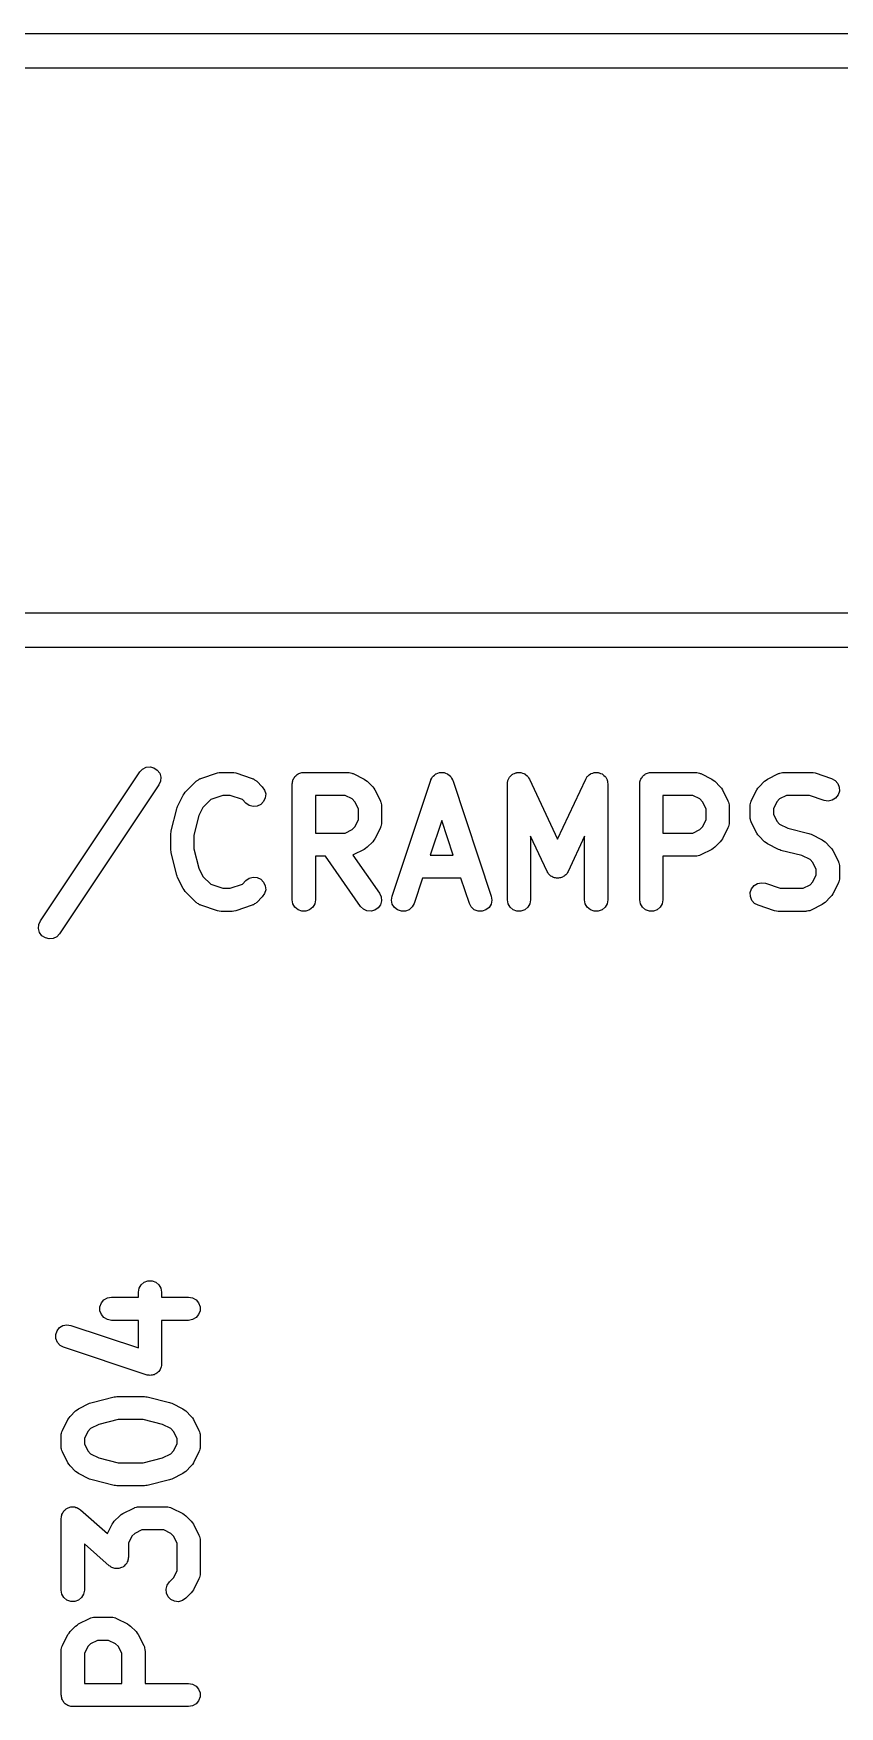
# Model space of a CAD drawing. Extents: x 51 to 149, y -134 to -32.
# Drawn here: x 94.35 to 101.42, y -71.67 to -57 of the extents above; entities that cross this region are included whole.
import ezdxf

# ---------------------------------------------------------------- set-up
doc = ezdxf.new("R2010")
doc.units = 0
doc.header["$MEASUREMENT"] = 0
doc.layers.add('BLACK', color=7, linetype='CONTINUOUS')

msp = doc.modelspace()

# ---------------------------------------------------------------- linework, layer by layer
at = {"layer": 'BLACK', "linetype": 'CONTINUOUS'}
for p, q in [((81.2531, -56.9976), (139.727, -56.9976)), ((139.548, -57.3024), (81.4324, -57.3024)), ((81.4324, -62.0776), (139.548, -62.0776)), ((139.727, -62.3824), (81.2531, -62.3824)), ((94.4095, -64.7802), (95.2804, -63.4739)), ((95.2804, -63.4739), (95.3047, -63.4484)), ((95.3047, -63.4484), (95.3364, -63.4327)), ((95.3364, -63.4327), (95.3714, -63.4288)), ((95.3714, -63.4288), (95.4057, -63.4372)), ((95.4057, -63.4372), (95.4351, -63.4568)), ((95.4351, -63.4568), (95.456, -63.4852)), ((95.456, -63.4852), (95.4659, -63.5191)), ((95.4659, -63.5191), (95.4636, -63.5543)), ((95.8166, -63.5306), (95.9617, -63.4822)), ((95.9617, -63.4822), (95.9778, -63.4798)), ((95.9778, -63.4798), (95.9939, -63.477)), ((95.9939, -63.477), (96.0906, -63.477)), ((96.0906, -63.477), (96.1067, -63.4798)), ((96.1067, -63.4798), (96.1227, -63.4822)), ((96.1227, -63.4822), (96.2679, -63.5306)), ((96.6316, -63.5278), (96.6373, -63.521)), ((96.6373, -63.521), (96.6417, -63.5133)), ((96.6417, -63.5133), (96.6486, -63.5076)), ((96.6486, -63.5076), (96.6543, -63.5008)), ((96.6543, -63.5008), (96.662, -63.4963)), ((96.662, -63.4963), (96.6688, -63.4906)), ((96.6688, -63.4906), (96.6771, -63.4876)), ((96.6771, -63.4876), (96.6848, -63.4831)), ((96.6848, -63.4831), (96.6936, -63.4816)), ((96.6936, -63.4816), (96.7019, -63.4786)), ((96.7019, -63.4786), (96.7108, -63.4786)), ((96.7108, -63.4786), (96.7196, -63.477)), ((96.7196, -63.477), (97.1066, -63.477)), ((97.1066, -63.477), (97.1124, -63.478)), ((97.1124, -63.478), (97.1182, -63.4777)), ((97.1182, -63.4777), (97.1296, -63.4811)), ((97.1296, -63.4811), (97.1414, -63.4831)), ((97.1414, -63.4831), (97.1464, -63.4861)), ((97.1464, -63.4861), (97.1521, -63.4877)), ((97.1521, -63.4877), (97.2488, -63.5361)), ((97.8424, -63.5286), (97.8495, -63.5155)), ((97.8495, -63.5155), (97.8516, -63.5136)), ((97.8516, -63.5136), (97.8531, -63.5112)), ((97.8531, -63.5112), (97.8647, -63.5019)), ((97.8647, -63.5019), (97.8759, -63.4921)), ((97.8759, -63.4921), (97.8785, -63.491)), ((97.8785, -63.491), (97.8807, -63.4893)), ((97.8807, -63.4893), (97.8949, -63.4846)), ((97.8949, -63.4846), (97.9087, -63.4791)), ((97.9087, -63.4791), (97.9115, -63.479)), ((97.9115, -63.479), (97.9142, -63.4781)), ((97.9142, -63.4781), (97.9291, -63.4785)), ((97.9291, -63.4785), (97.944, -63.4781)), ((97.944, -63.4781), (97.9467, -63.479)), ((97.9467, -63.479), (97.9495, -63.4791)), ((97.9495, -63.4791), (97.9633, -63.4846)), ((97.9633, -63.4846), (97.9775, -63.4893)), ((97.9775, -63.4893), (97.9797, -63.491)), ((97.9797, -63.491), (97.9823, -63.4921)), ((97.9823, -63.4921), (97.9934, -63.5019)), ((97.9934, -63.5019), (98.0051, -63.5112)), ((98.0051, -63.5112), (98.0066, -63.5136)), ((98.0066, -63.5136), (98.0087, -63.5155)), ((98.0087, -63.5155), (98.0158, -63.5286)), ((98.5176, -63.5324), (98.5232, -63.5204)), ((98.5232, -63.5204), (98.5264, -63.5172)), ((98.5264, -63.5172), (98.5286, -63.5133)), ((98.5286, -63.5133), (98.5388, -63.5048)), ((98.5388, -63.5048), (98.5481, -63.4954)), ((98.5481, -63.4954), (98.5522, -63.4935)), ((98.5522, -63.4935), (98.5556, -63.4906)), ((98.5556, -63.4906), (98.5681, -63.4861)), ((98.5681, -63.4861), (98.5801, -63.4805)), ((98.5801, -63.4805), (98.5846, -63.4801)), ((98.5846, -63.4801), (98.5888, -63.4786)), ((98.5888, -63.4786), (98.602, -63.4786)), ((98.602, -63.4786), (98.6153, -63.4774)), ((98.6153, -63.4774), (98.6196, -63.4786)), ((98.6196, -63.4786), (98.6241, -63.4786)), ((98.6241, -63.4786), (98.6365, -63.4831)), ((98.6365, -63.4831), (98.6493, -63.4865)), ((98.6493, -63.4865), (98.653, -63.4891)), ((98.653, -63.4891), (98.6572, -63.4906)), ((98.6572, -63.4906), (98.6674, -63.4992)), ((98.6674, -63.4992), (98.6782, -63.5068)), ((98.6782, -63.5068), (98.6808, -63.5104)), ((98.6808, -63.5104), (98.6843, -63.5133)), ((98.6843, -63.5133), (98.6909, -63.5248)), ((98.6909, -63.5248), (98.6985, -63.5357)), ((99.1917, -63.5357), (99.1993, -63.5248)), ((99.1993, -63.5248), (99.2059, -63.5133)), ((99.2059, -63.5133), (99.2094, -63.5104)), ((99.2094, -63.5104), (99.2119, -63.5068)), ((99.2119, -63.5068), (99.2228, -63.4992)), ((99.2228, -63.4992), (99.233, -63.4906)), ((99.233, -63.4906), (99.2372, -63.4891)), ((99.2372, -63.4891), (99.2408, -63.4865)), ((99.2408, -63.4865), (99.2537, -63.4831)), ((99.2537, -63.4831), (99.2661, -63.4786)), ((99.2661, -63.4786), (99.2706, -63.4786)), ((99.2706, -63.4786), (99.2749, -63.4774)), ((99.2749, -63.4774), (99.2881, -63.4786)), ((99.2881, -63.4786), (99.3014, -63.4786)), ((99.3014, -63.4786), (99.3056, -63.4801)), ((99.3056, -63.4801), (99.3101, -63.4805)), ((99.3101, -63.4805), (99.3221, -63.4861)), ((99.3221, -63.4861), (99.3346, -63.4906)), ((99.3346, -63.4906), (99.338, -63.4935)), ((99.338, -63.4935), (99.3421, -63.4954)), ((99.3421, -63.4954), (99.3514, -63.5048)), ((99.3514, -63.5048), (99.3616, -63.5133)), ((99.3616, -63.5133), (99.3638, -63.5172)), ((99.3638, -63.5172), (99.367, -63.5204)), ((99.367, -63.5204), (99.3726, -63.5324)), ((99.6796, -63.5278), (99.6853, -63.521)), ((99.6853, -63.521), (99.6897, -63.5133)), ((99.6897, -63.5133), (99.6966, -63.5076)), ((99.6966, -63.5076), (99.7023, -63.5008)), ((99.7023, -63.5008), (99.71, -63.4963)), ((99.71, -63.4963), (99.7168, -63.4906)), ((99.7168, -63.4906), (99.7251, -63.4876)), ((99.7251, -63.4876), (99.7328, -63.4831)), ((99.7328, -63.4831), (99.7416, -63.4816)), ((99.7416, -63.4816), (99.7499, -63.4786)), ((99.7499, -63.4786), (99.7588, -63.4786)), ((99.7588, -63.4786), (99.7676, -63.477)), ((99.7676, -63.477), (100.155, -63.477)), ((100.155, -63.477), (100.16, -63.478)), ((100.16, -63.478), (100.166, -63.4777)), ((100.166, -63.4777), (100.178, -63.4811)), ((100.178, -63.4811), (100.189, -63.4831)), ((100.189, -63.4831), (100.194, -63.4861)), ((100.194, -63.4861), (100.2, -63.4877)), ((100.2, -63.4877), (100.297, -63.5361)), ((100.787, -63.5361), (100.883, -63.4877)), ((100.883, -63.4877), (100.889, -63.4861)), ((100.889, -63.4861), (100.894, -63.4831)), ((100.894, -63.4831), (100.906, -63.4811)), ((100.906, -63.4811), (100.917, -63.4777)), ((100.917, -63.4777), (100.923, -63.478)), ((100.923, -63.478), (100.929, -63.477)), ((100.929, -63.477), (101.171, -63.477)), ((101.171, -63.477), (101.187, -63.4798)), ((101.187, -63.4798), (101.203, -63.4822)), ((101.203, -63.4822), (101.348, -63.5306)), ((95.4494, -63.5866), (94.5786, -64.8929)), ((95.4636, -63.5543), (95.4494, -63.5866)), ((95.6611, -63.6783), (95.6708, -63.6652)), ((95.6708, -63.6652), (95.6801, -63.6519)), ((95.6801, -63.6519), (95.7769, -63.5552)), ((95.7769, -63.5552), (95.7817, -63.5518)), ((95.7817, -63.5518), (95.7856, -63.5474)), ((95.7856, -63.5474), (95.796, -63.5417)), ((95.796, -63.5417), (95.8058, -63.5349)), ((95.8058, -63.5349), (95.8114, -63.5334)), ((95.8114, -63.5334), (95.8166, -63.5306)), ((96.2679, -63.5306), (96.273, -63.5334)), ((96.273, -63.5334), (96.2787, -63.5349)), ((96.2787, -63.5349), (96.2884, -63.5417)), ((96.2884, -63.5417), (96.2989, -63.5474)), ((96.2989, -63.5474), (96.3028, -63.5518)), ((96.3028, -63.5518), (96.3076, -63.5552)), ((96.3076, -63.5552), (96.356, -63.6035)), ((96.356, -63.6035), (96.3762, -63.6324)), ((96.3762, -63.6324), (96.3854, -63.6665)), ((96.3854, -63.6665), (96.3823, -63.7017)), ((96.618, -63.5786), (96.6195, -63.5699)), ((96.618, -64.5946), (96.618, -63.5786)), ((96.6195, -63.561), (96.6226, -63.5526)), ((96.6195, -63.5699), (96.6195, -63.561)), ((96.6226, -63.5526), (96.6241, -63.5439)), ((96.6241, -63.5439), (96.6285, -63.5362)), ((96.6285, -63.5362), (96.6316, -63.5278)), ((97.2488, -63.5361), (97.2619, -63.5458)), ((97.2619, -63.5458), (97.2752, -63.5552)), ((97.2752, -63.5552), (97.3236, -63.6035)), ((97.3236, -63.6035), (97.3329, -63.6169)), ((97.3329, -63.6169), (97.3426, -63.6299)), ((97.3426, -63.6299), (97.391, -63.7267)), ((97.494, -64.5625), (97.8327, -63.5465)), ((97.8327, -63.5465), (97.834, -63.544)), ((97.834, -63.544), (97.8346, -63.5413)), ((97.8346, -63.5413), (97.8424, -63.5286)), ((98.0158, -63.5286), (98.0236, -63.5413)), ((98.0236, -63.5413), (98.0241, -63.544)), ((98.0241, -63.544), (98.0255, -63.5465)), ((98.0255, -63.5465), (98.3641, -64.5625)), ((98.5048, -63.5786), (98.5071, -63.5656)), ((98.5048, -64.5946), (98.5048, -63.5786)), ((98.5071, -63.5656), (98.5083, -63.5524)), ((98.5083, -63.5524), (98.5102, -63.5483)), ((98.5102, -63.5483), (98.511, -63.5439)), ((98.511, -63.5439), (98.5176, -63.5324)), ((98.6985, -63.5357), (98.9451, -64.0641)), ((98.9451, -64.0641), (99.1917, -63.5357)), ((99.3726, -63.5324), (99.3792, -63.5439)), ((99.3792, -63.5439), (99.38, -63.5483)), ((99.38, -63.5483), (99.3819, -63.5524)), ((99.3819, -63.5524), (99.3831, -63.5656)), ((99.3831, -63.5656), (99.3854, -63.5786)), ((99.3854, -63.5786), (99.3854, -64.5946)), ((99.666, -63.5786), (99.6675, -63.5699)), ((99.666, -64.5946), (99.666, -63.5786)), ((99.6675, -63.561), (99.6706, -63.5526)), ((99.6675, -63.5699), (99.6675, -63.561)), ((99.6706, -63.5526), (99.6721, -63.5439)), ((99.6721, -63.5439), (99.6765, -63.5362)), ((99.6765, -63.5362), (99.6796, -63.5278)), ((100.297, -63.5361), (100.31, -63.5458)), ((100.31, -63.5458), (100.323, -63.5552)), ((100.323, -63.5552), (100.372, -63.6035)), ((100.372, -63.6035), (100.381, -63.6169)), ((100.381, -63.6169), (100.391, -63.6299)), ((100.391, -63.6299), (100.439, -63.7267)), ((100.644, -63.7267), (100.693, -63.6299)), ((100.693, -63.6299), (100.702, -63.6169)), ((100.702, -63.6169), (100.712, -63.6035)), ((100.712, -63.6035), (100.76, -63.5552)), ((100.76, -63.5552), (100.773, -63.5458)), ((100.773, -63.5458), (100.787, -63.5361)), ((101.348, -63.5306), (101.379, -63.5474)), ((101.379, -63.5474), (101.402, -63.5738)), ((101.402, -63.5738), (101.415, -63.6066)), ((101.416, -63.6419), (101.405, -63.6754)), ((101.415, -63.6066), (101.416, -63.6419)), ((95.5566, -63.9894), (95.605, -63.7959)), ((95.605, -63.7959), (95.6095, -63.7857)), ((95.6095, -63.7857), (95.6127, -63.7751)), ((95.6127, -63.7751), (95.6611, -63.6783)), ((95.8355, -63.7839), (95.7994, -63.856)), ((95.9036, -63.7158), (95.8355, -63.7839)), ((96.0103, -63.6802), (95.9036, -63.7158)), ((96.0741, -63.6802), (96.0103, -63.6802)), ((96.1809, -63.7158), (96.0741, -63.6802)), ((96.2123, -63.7472), (96.1809, -63.7158)), ((96.2412, -63.7675), (96.2123, -63.7472)), ((96.2753, -63.7766), (96.2412, -63.7675)), ((96.3104, -63.7735), (96.2753, -63.7766)), ((96.3424, -63.7586), (96.3104, -63.7735)), ((96.3674, -63.7337), (96.3424, -63.7586)), ((96.3823, -63.7017), (96.3674, -63.7337)), ((96.8212, -63.6802), (96.8212, -64.0092)), ((97.0826, -63.6802), (96.8212, -63.6802)), ((97.1432, -63.7105), (97.0826, -63.6802)), ((97.1683, -63.7356), (97.1432, -63.7105)), ((97.1985, -63.7961), (97.1683, -63.7356)), ((97.1985, -63.8933), (97.1985, -63.7961)), ((97.391, -63.7267), (97.3927, -63.7323)), ((97.3927, -63.7323), (97.3956, -63.7374)), ((97.3956, -63.7374), (97.3977, -63.7491)), ((97.3977, -63.7491), (97.4011, -63.7605)), ((97.4011, -63.7605), (97.4007, -63.7664)), ((97.4007, -63.7664), (97.4017, -63.7721)), ((97.4017, -63.7721), (97.4017, -63.9173)), ((99.8692, -63.6802), (99.8692, -64.0092)), ((100.131, -63.6802), (99.8692, -63.6802)), ((100.191, -63.7105), (100.131, -63.6802)), ((100.216, -63.7356), (100.191, -63.7105)), ((100.247, -63.7961), (100.216, -63.7356)), ((100.247, -63.8933), (100.247, -63.7961)), ((100.439, -63.7267), (100.441, -63.7323)), ((100.441, -63.7323), (100.444, -63.7374)), ((100.444, -63.7374), (100.446, -63.7491)), ((100.446, -63.7491), (100.449, -63.7605)), ((100.449, -63.7605), (100.449, -63.7664)), ((100.449, -63.7664), (100.45, -63.7721)), ((100.45, -63.7721), (100.45, -63.9173)), ((100.634, -63.7605), (100.638, -63.7491)), ((100.635, -63.7664), (100.634, -63.7605)), ((100.634, -63.7721), (100.635, -63.7664)), ((100.634, -63.8689), (100.634, -63.7721)), ((100.638, -63.7491), (100.64, -63.7374)), ((100.64, -63.7374), (100.643, -63.7323)), ((100.643, -63.7323), (100.644, -63.7267)), ((100.867, -63.7356), (100.837, -63.7961)), ((100.837, -63.7961), (100.837, -63.8449)), ((100.892, -63.7105), (100.867, -63.7356)), ((100.953, -63.6802), (100.892, -63.7105)), ((101.154, -63.6802), (100.953, -63.6802)), ((101.284, -63.7234), (101.154, -63.6802)), ((101.319, -63.7286), (101.284, -63.7234)), ((101.353, -63.7215), (101.319, -63.7286)), ((101.383, -63.703), (101.353, -63.7215)), ((101.405, -63.6754), (101.383, -63.703)), ((95.7994, -63.856), (95.7568, -64.0266)), ((97.1432, -63.9789), (97.1683, -63.9539)), ((97.1683, -63.9539), (97.1985, -63.8933)), ((97.391, -63.9627), (97.3426, -64.0595)), ((97.3927, -63.9571), (97.391, -63.9627)), ((97.3956, -63.952), (97.3927, -63.9571)), ((97.3977, -63.9403), (97.3956, -63.952)), ((97.4011, -63.9289), (97.3977, -63.9403)), ((97.4017, -63.9173), (97.4007, -63.9231)), ((97.4007, -63.9231), (97.4011, -63.9289)), ((97.9291, -63.8999), (97.8282, -64.2027)), ((98.03, -64.2027), (97.9291, -63.8999)), ((100.191, -63.9789), (100.216, -63.9539)), ((100.216, -63.9539), (100.247, -63.8933)), ((100.439, -63.9627), (100.391, -64.0595)), ((100.441, -63.9571), (100.439, -63.9627)), ((100.444, -63.952), (100.441, -63.9571)), ((100.446, -63.9403), (100.444, -63.952)), ((100.449, -63.9289), (100.446, -63.9403)), ((100.45, -63.9173), (100.449, -63.9231)), ((100.449, -63.9231), (100.449, -63.9289)), ((100.635, -63.8747), (100.634, -63.8689)), ((100.634, -63.8805), (100.635, -63.8747)), ((100.638, -63.8919), (100.634, -63.8805)), ((100.64, -63.9037), (100.638, -63.8919)), ((100.643, -63.9087), (100.64, -63.9037)), ((100.644, -63.9143), (100.643, -63.9087)), ((100.693, -64.0111), (100.644, -63.9143)), ((100.837, -63.8449), (100.867, -63.9055)), ((100.867, -63.9055), (100.892, -63.9305)), ((100.892, -63.9305), (100.964, -63.9666)), ((100.964, -63.9666), (101.147, -64.0122)), ((95.5536, -64.014), (95.5557, -64.0018)), ((95.5536, -64.1592), (95.5536, -64.014)), ((95.5557, -64.0018), (95.5566, -63.9894)), ((95.7568, -64.0266), (95.7568, -64.1467)), ((96.8212, -64.0092), (97.0826, -64.0092)), ((97.0826, -64.0092), (97.1432, -63.9789)), ((97.3236, -64.0859), (97.2752, -64.1343)), ((97.3329, -64.0726), (97.3236, -64.0859)), ((97.3426, -64.0595), (97.3329, -64.0726)), ((98.853, -64.3473), (98.708, -64.0366)), ((98.708, -64.0366), (98.708, -64.5946)), ((99.1822, -64.0366), (99.0372, -64.3473)), ((99.1822, -64.5946), (99.1822, -64.0366)), ((99.8692, -64.0092), (100.131, -64.0092)), ((100.131, -64.0092), (100.191, -63.9789)), ((100.372, -64.0859), (100.323, -64.1343)), ((100.381, -64.0726), (100.372, -64.0859)), ((100.391, -64.0595), (100.381, -64.0726)), ((100.702, -64.0242), (100.693, -64.0111)), ((100.712, -64.0375), (100.702, -64.0242)), ((100.76, -64.0859), (100.712, -64.0375)), ((100.773, -64.0952), (100.76, -64.0859)), ((100.787, -64.1049), (100.773, -64.0952)), ((100.883, -64.1533), (100.787, -64.1049)), ((101.147, -64.0122), (101.157, -64.0168)), ((101.157, -64.0168), (101.168, -64.0199)), ((101.168, -64.0199), (101.264, -64.0683)), ((101.264, -64.0683), (101.278, -64.078)), ((101.278, -64.078), (101.291, -64.0873)), ((101.291, -64.0873), (101.339, -64.1357)), ((95.5557, -64.1714), (95.5536, -64.1592)), ((95.5566, -64.1838), (95.5557, -64.1714)), ((95.605, -64.3774), (95.5566, -64.1838)), ((95.7568, -64.1467), (95.7994, -64.3173)), ((96.9086, -64.2124), (96.8212, -64.2124)), ((96.8212, -64.2124), (96.8212, -64.5946)), ((97.2169, -64.6529), (96.9086, -64.2124)), ((97.1521, -64.2017), (97.1496, -64.2024)), ((97.1496, -64.2024), (97.3834, -64.5364)), ((97.2488, -64.1533), (97.1521, -64.2017)), ((97.2619, -64.1436), (97.2488, -64.1533)), ((97.2752, -64.1343), (97.2619, -64.1436)), ((97.8282, -64.2027), (98.03, -64.2027)), ((100.155, -64.2124), (99.8692, -64.2124)), ((99.8692, -64.2124), (99.8692, -64.5946)), ((100.16, -64.2114), (100.155, -64.2124)), ((100.166, -64.2117), (100.16, -64.2114)), ((100.178, -64.2083), (100.166, -64.2117)), ((100.189, -64.2063), (100.178, -64.2083)), ((100.194, -64.2034), (100.189, -64.2063)), ((100.2, -64.2017), (100.194, -64.2034)), ((100.297, -64.1533), (100.2, -64.2017)), ((100.31, -64.1436), (100.297, -64.1533)), ((100.323, -64.1343), (100.31, -64.1436)), ((100.894, -64.1565), (100.883, -64.1533)), ((100.904, -64.161), (100.894, -64.1565)), ((101.087, -64.2067), (100.904, -64.161)), ((101.159, -64.2427), (101.087, -64.2067)), ((101.184, -64.2678), (101.159, -64.2427)), ((101.339, -64.1357), (101.349, -64.1491)), ((101.349, -64.1491), (101.358, -64.1621)), ((101.358, -64.1621), (101.407, -64.2589)), ((101.407, -64.2589), (101.408, -64.2645)), ((95.6095, -64.3875), (95.605, -64.3774)), ((95.6127, -64.3982), (95.6095, -64.3875)), ((95.6611, -64.4949), (95.6127, -64.3982)), ((95.7994, -64.3173), (95.8355, -64.3893)), ((95.8355, -64.3893), (95.9036, -64.4574)), ((96.2123, -64.426), (96.2412, -64.4058)), ((96.2412, -64.4058), (96.2753, -64.3966)), ((96.2753, -64.3966), (96.3104, -64.3997)), ((96.3104, -64.3997), (96.3424, -64.4146)), ((97.7604, -64.4059), (97.6868, -64.6267)), ((98.0978, -64.4059), (97.7604, -64.4059)), ((98.1714, -64.6267), (98.0978, -64.4059)), ((98.8581, -64.3546), (98.853, -64.3473)), ((98.8619, -64.3626), (98.8581, -64.3546)), ((98.8682, -64.3689), (98.8619, -64.3626)), ((98.8733, -64.3762), (98.8682, -64.3689)), ((98.8805, -64.3813), (98.8733, -64.3762)), ((98.8868, -64.3875), (98.8805, -64.3813)), ((98.8949, -64.3913), (98.8868, -64.3875)), ((98.9022, -64.3964), (98.8949, -64.3913)), ((98.9107, -64.3987), (98.9022, -64.3964)), ((98.9188, -64.4025), (98.9107, -64.3987)), ((98.9277, -64.4032), (98.9188, -64.4025)), ((98.9363, -64.4055), (98.9277, -64.4032)), ((98.9451, -64.4048), (98.9363, -64.4055)), ((98.9539, -64.4055), (98.9451, -64.4048)), ((98.9625, -64.4032), (98.9539, -64.4055)), ((98.9714, -64.4025), (98.9625, -64.4032)), ((98.9794, -64.3987), (98.9714, -64.4025)), ((98.988, -64.3964), (98.9794, -64.3987)), ((98.9953, -64.3913), (98.988, -64.3964)), ((99.0034, -64.3875), (98.9953, -64.3913)), ((99.0097, -64.3813), (99.0034, -64.3875)), ((99.0169, -64.3762), (99.0097, -64.3813)), ((99.022, -64.3689), (99.0169, -64.3762)), ((99.0283, -64.3626), (99.022, -64.3689)), ((99.0321, -64.3546), (99.0283, -64.3626)), ((99.0372, -64.3473), (99.0321, -64.3546)), ((101.214, -64.3283), (101.184, -64.2678)), ((101.184, -64.4377), (101.214, -64.3771)), ((101.214, -64.3771), (101.214, -64.3283)), ((101.408, -64.2645), (101.411, -64.2696)), ((101.411, -64.2696), (101.413, -64.2813)), ((101.413, -64.2813), (101.417, -64.2927)), ((101.417, -64.2927), (101.416, -64.2986)), ((101.416, -64.2986), (101.417, -64.3043)), ((101.417, -64.4011), (101.416, -64.4069)), ((101.416, -64.4069), (101.417, -64.4127)), ((101.417, -64.3043), (101.417, -64.4011)), ((95.6708, -64.508), (95.6611, -64.4949)), ((95.6801, -64.5213), (95.6708, -64.508)), ((95.7769, -64.6181), (95.6801, -64.5213)), ((95.9036, -64.4574), (96.0103, -64.493)), ((96.0103, -64.493), (96.0741, -64.493)), ((96.0741, -64.493), (96.1809, -64.4574)), ((96.1809, -64.4574), (96.2123, -64.426)), ((96.3424, -64.4146), (96.3674, -64.4396)), ((96.3762, -64.5408), (96.356, -64.5697)), ((96.3674, -64.4396), (96.3823, -64.4716)), ((96.3854, -64.5067), (96.3762, -64.5408)), ((96.3823, -64.4716), (96.3854, -64.5067)), ((97.3834, -64.5364), (97.3983, -64.5683)), ((100.635, -64.5313), (100.646, -64.4979)), ((100.636, -64.5666), (100.635, -64.5313)), ((100.646, -64.4979), (100.668, -64.4702)), ((100.668, -64.4702), (100.698, -64.4518)), ((100.698, -64.4518), (100.732, -64.4447)), ((100.732, -64.4447), (100.767, -64.4499)), ((100.767, -64.4499), (100.897, -64.493)), ((100.897, -64.493), (101.098, -64.493)), ((101.098, -64.493), (101.159, -64.4627)), ((101.159, -64.4627), (101.184, -64.4377)), ((101.358, -64.5433), (101.349, -64.5564)), ((101.407, -64.4465), (101.358, -64.5433)), ((101.408, -64.4409), (101.407, -64.4465)), ((101.411, -64.4358), (101.408, -64.4409)), ((101.413, -64.4241), (101.411, -64.4358)), ((101.417, -64.4127), (101.413, -64.4241)), ((95.7817, -64.6214), (95.7769, -64.6181)), ((95.7856, -64.6258), (95.7817, -64.6214)), ((95.796, -64.6315), (95.7856, -64.6258)), ((95.8058, -64.6383), (95.796, -64.6315)), ((95.8114, -64.6398), (95.8058, -64.6383)), ((95.8166, -64.6426), (95.8114, -64.6398)), ((95.9617, -64.691), (95.8166, -64.6426)), ((95.9778, -64.6934), (95.9617, -64.691)), ((95.9939, -64.6962), (95.9778, -64.6934)), ((96.0906, -64.6962), (95.9939, -64.6962)), ((96.1067, -64.6934), (96.0906, -64.6962)), ((96.1227, -64.691), (96.1067, -64.6934)), ((96.2679, -64.6426), (96.1227, -64.691)), ((96.273, -64.6398), (96.2679, -64.6426)), ((96.2787, -64.6383), (96.273, -64.6398)), ((96.2884, -64.6315), (96.2787, -64.6383)), ((96.2989, -64.6258), (96.2884, -64.6315)), ((96.3028, -64.6214), (96.2989, -64.6258)), ((96.3076, -64.6181), (96.3028, -64.6214)), ((96.356, -64.5697), (96.3076, -64.6181)), ((96.6241, -64.6294), (96.618, -64.5946)), ((96.6417, -64.6599), (96.6241, -64.6294)), ((96.6688, -64.6826), (96.6417, -64.6599)), ((96.7019, -64.6947), (96.6688, -64.6826)), ((96.7372, -64.6947), (96.7019, -64.6947)), ((96.7704, -64.6826), (96.7372, -64.6947)), ((96.7974, -64.6599), (96.7704, -64.6826)), ((96.815, -64.6294), (96.7974, -64.6599)), ((96.8212, -64.5946), (96.815, -64.6294)), ((97.2419, -64.6778), (97.2169, -64.6529)), ((97.2738, -64.6928), (97.2419, -64.6778)), ((97.309, -64.6958), (97.2738, -64.6928)), ((97.3431, -64.6867), (97.309, -64.6958)), ((97.372, -64.6665), (97.3431, -64.6867)), ((97.3922, -64.6376), (97.372, -64.6665)), ((97.4014, -64.6035), (97.3922, -64.6376)), ((97.3983, -64.5683), (97.4014, -64.6035)), ((97.4889, -64.5974), (97.494, -64.5625)), ((97.4959, -64.632), (97.4889, -64.5974)), ((97.5144, -64.662), (97.4959, -64.632)), ((97.542, -64.684), (97.5144, -64.662)), ((97.5755, -64.6951), (97.542, -64.684)), ((97.6108, -64.6942), (97.5755, -64.6951)), ((97.6436, -64.6812), (97.6108, -64.6942)), ((97.67, -64.6578), (97.6436, -64.6812)), ((97.6868, -64.6267), (97.67, -64.6578)), ((98.1882, -64.6578), (98.1714, -64.6267)), ((98.2146, -64.6812), (98.1882, -64.6578)), ((98.2474, -64.6942), (98.2146, -64.6812)), ((98.2827, -64.6951), (98.2474, -64.6942)), ((98.3161, -64.684), (98.2827, -64.6951)), ((98.3438, -64.662), (98.3161, -64.684)), ((98.3622, -64.632), (98.3438, -64.662)), ((98.3693, -64.5974), (98.3622, -64.632)), ((98.3641, -64.5625), (98.3693, -64.5974)), ((98.511, -64.6294), (98.5048, -64.5946)), ((98.5286, -64.6599), (98.511, -64.6294)), ((98.5556, -64.6826), (98.5286, -64.6599)), ((98.5888, -64.6947), (98.5556, -64.6826)), ((98.6241, -64.6947), (98.5888, -64.6947)), ((98.6572, -64.6826), (98.6241, -64.6947)), ((98.6843, -64.6599), (98.6572, -64.6826)), ((98.7019, -64.6294), (98.6843, -64.6599)), ((98.708, -64.5946), (98.7019, -64.6294)), ((99.1883, -64.6294), (99.1822, -64.5946)), ((99.2059, -64.6599), (99.1883, -64.6294)), ((99.233, -64.6826), (99.2059, -64.6599)), ((99.2661, -64.6947), (99.233, -64.6826)), ((99.3014, -64.6947), (99.2661, -64.6947)), ((99.3346, -64.6826), (99.3014, -64.6947)), ((99.3616, -64.6599), (99.3346, -64.6826)), ((99.3792, -64.6294), (99.3616, -64.6599)), ((99.3854, -64.5946), (99.3792, -64.6294)), ((99.6721, -64.6294), (99.666, -64.5946)), ((99.6897, -64.6599), (99.6721, -64.6294)), ((99.7168, -64.6826), (99.6897, -64.6599)), ((99.7499, -64.6947), (99.7168, -64.6826)), ((99.7852, -64.6947), (99.7499, -64.6947)), ((99.8184, -64.6826), (99.7852, -64.6947)), ((99.8454, -64.6599), (99.8184, -64.6826)), ((99.863, -64.6294), (99.8454, -64.6599)), ((99.8692, -64.5946), (99.863, -64.6294)), ((100.649, -64.5994), (100.636, -64.5666)), ((100.672, -64.6258), (100.649, -64.5994)), ((100.703, -64.6426), (100.672, -64.6258)), ((100.848, -64.691), (100.703, -64.6426)), ((100.864, -64.6934), (100.848, -64.691)), ((100.88, -64.6962), (100.864, -64.6934)), ((101.122, -64.6962), (100.88, -64.6962)), ((101.128, -64.6952), (101.122, -64.6962)), ((101.134, -64.6956), (101.128, -64.6952)), ((101.145, -64.6922), (101.134, -64.6956)), ((101.157, -64.6901), (101.145, -64.6922)), ((101.162, -64.6872), (101.157, -64.6901)), ((101.168, -64.6855), (101.162, -64.6872)), ((101.264, -64.6371), (101.168, -64.6855)), ((101.278, -64.6274), (101.264, -64.6371)), ((101.291, -64.6181), (101.278, -64.6274)), ((101.339, -64.5697), (101.291, -64.6181)), ((101.349, -64.5564), (101.339, -64.5697)), ((94.3931, -64.8477), (94.3953, -64.8125)), ((94.403, -64.8816), (94.3931, -64.8477)), ((94.3953, -64.8125), (94.4095, -64.7802)), ((94.4239, -64.91), (94.403, -64.8816)), ((94.4532, -64.9296), (94.4239, -64.91)), ((94.4875, -64.9379), (94.4532, -64.9296)), ((94.5226, -64.934), (94.4875, -64.9379)), ((94.5542, -64.9184), (94.5226, -64.934)), ((94.5786, -64.8929), (94.5542, -64.9184)), ((95.2694, -68.0357), (95.2755, -68.001)), ((95.2694, -68.0793), (95.2694, -68.0357)), ((95.2755, -68.001), (95.2931, -67.9704)), ((95.2931, -67.9704), (95.3202, -67.9477)), ((95.3202, -67.9477), (95.3533, -67.9357)), ((95.3533, -67.9357), (95.3886, -67.9357)), ((95.3886, -67.9357), (95.4218, -67.9477)), ((95.4218, -67.9477), (95.4488, -67.9704)), ((95.4488, -67.9704), (95.4664, -68.001)), ((95.4664, -68.001), (95.4726, -68.0357)), ((95.4726, -68.0357), (95.4726, -68.0793)), ((94.9322, -68.1632), (94.9443, -68.1301)), ((94.9322, -68.1985), (94.9322, -68.1632)), ((94.9443, -68.2317), (94.9322, -68.1985)), ((94.9443, -68.1301), (94.967, -68.103)), ((94.967, -68.103), (94.9975, -68.0854)), ((94.9975, -68.0854), (95.0323, -68.0793)), ((95.0323, -68.0793), (95.2694, -68.0793)), ((95.4726, -68.0793), (95.7096, -68.0793)), ((95.7096, -68.0793), (95.7444, -68.0854)), ((95.7444, -68.0854), (95.7749, -68.103)), ((95.7749, -68.103), (95.7976, -68.1301)), ((95.7976, -68.1301), (95.8097, -68.1632)), ((95.8097, -68.1985), (95.7976, -68.2317)), ((95.8097, -68.1632), (95.8097, -68.1985)), ((94.5559, -68.3744), (94.5778, -68.3467)), ((94.5778, -68.3467), (94.6079, -68.3283)), ((94.6079, -68.3283), (94.6425, -68.3212)), ((94.6425, -68.3212), (94.6774, -68.3264)), ((94.6774, -68.3264), (95.2694, -68.5237)), ((94.967, -68.2587), (94.9443, -68.2317)), ((94.9975, -68.2763), (94.967, -68.2587)), ((95.0323, -68.2825), (94.9975, -68.2763)), ((95.2694, -68.2825), (95.0323, -68.2825)), ((95.2694, -68.5237), (95.2694, -68.2825)), ((95.7096, -68.2825), (95.4726, -68.2825)), ((95.4726, -68.2825), (95.4726, -68.6647)), ((95.7444, -68.2763), (95.7096, -68.2825)), ((95.7749, -68.2587), (95.7444, -68.2763)), ((95.7976, -68.2317), (95.7749, -68.2587)), ((94.5447, -68.4079), (94.5559, -68.3744)), ((94.5457, -68.4431), (94.5447, -68.4079)), ((94.5587, -68.4759), (94.5457, -68.4431)), ((94.5821, -68.5023), (94.5587, -68.4759)), ((94.6131, -68.5191), (94.5821, -68.5023)), ((95.3388, -68.7611), (94.6131, -68.5191)), ((95.3463, -68.7622), (95.3388, -68.7611)), ((95.3533, -68.7647), (95.3463, -68.7622)), ((95.3636, -68.7647), (95.3533, -68.7647)), ((95.3737, -68.7662), (95.3636, -68.7647)), ((95.3811, -68.7647), (95.3737, -68.7662)), ((95.3886, -68.7647), (95.3811, -68.7647)), ((95.3982, -68.7612), (95.3886, -68.7647)), ((95.4083, -68.7592), (95.3982, -68.7612)), ((95.4147, -68.7552), (95.4083, -68.7592)), ((95.4218, -68.7527), (95.4147, -68.7552)), ((95.4296, -68.7461), (95.4218, -68.7527)), ((95.4384, -68.7407), (95.4296, -68.7461)), ((95.443, -68.7348), (95.4384, -68.7407)), ((95.4488, -68.73), (95.443, -68.7348)), ((95.4539, -68.7211), (95.4488, -68.73)), ((95.4603, -68.713), (95.4539, -68.7211)), ((95.4627, -68.7059), (95.4603, -68.713)), ((95.4664, -68.6994), (95.4627, -68.7059)), ((95.4682, -68.6893), (95.4664, -68.6994)), ((95.4715, -68.6796), (95.4682, -68.6893)), ((95.4726, -68.6647), (95.4712, -68.6721)), ((95.4712, -68.6721), (95.4715, -68.6796)), ((94.8625, -69.0015), (95.056, -68.9531)), ((95.056, -68.9531), (95.0684, -68.9523)), ((95.0684, -68.9523), (95.0807, -68.9501)), ((95.0807, -68.9501), (95.3226, -68.9501)), ((95.3226, -68.9501), (95.3348, -68.9523)), ((95.3348, -68.9523), (95.3472, -68.9531)), ((95.3472, -68.9531), (95.5407, -69.0015)), ((94.6702, -69.125), (94.7185, -69.0766)), ((94.7185, -69.0766), (94.7319, -69.0673)), ((94.7319, -69.0673), (94.7449, -69.0576)), ((94.7449, -69.0576), (94.8417, -69.0092)), ((94.8417, -69.0092), (94.8524, -69.0061)), ((94.8524, -69.0061), (94.8625, -69.0015)), ((95.5407, -69.0015), (95.5509, -69.0061)), ((95.5509, -69.0061), (95.5615, -69.0092)), ((95.5615, -69.0092), (95.6583, -69.0576)), ((95.6583, -69.0576), (95.6714, -69.0673)), ((95.6714, -69.0673), (95.6847, -69.0766)), ((95.6847, -69.0766), (95.7331, -69.125)), ((94.6011, -69.2538), (94.6027, -69.2482)), ((94.6027, -69.2482), (94.6511, -69.1514)), ((94.6511, -69.1514), (94.6608, -69.1383)), ((94.6608, -69.1383), (94.6702, -69.125)), ((94.8506, -69.232), (94.8255, -69.257)), ((94.9226, -69.196), (94.8506, -69.232)), ((95.0932, -69.1533), (94.9226, -69.196)), ((95.3101, -69.1533), (95.0932, -69.1533)), ((95.4806, -69.196), (95.3101, -69.1533)), ((95.5527, -69.232), (95.4806, -69.196)), ((95.5777, -69.257), (95.5527, -69.232)), ((95.7331, -69.125), (95.7424, -69.1383)), ((95.7424, -69.1383), (95.7521, -69.1514)), ((95.7521, -69.1514), (95.8005, -69.2482)), ((95.8005, -69.2482), (95.8022, -69.2538)), ((94.592, -69.2936), (94.593, -69.2878)), ((94.592, -69.3904), (94.592, -69.2936)), ((94.593, -69.3961), (94.592, -69.3904)), ((94.5927, -69.282), (94.5961, -69.2706)), ((94.593, -69.2878), (94.5927, -69.282)), ((94.5927, -69.402), (94.593, -69.3961)), ((94.5961, -69.2706), (94.5981, -69.2589)), ((94.5981, -69.2589), (94.6011, -69.2538)), ((94.8255, -69.257), (94.7952, -69.3176)), ((94.7952, -69.3176), (94.7952, -69.3664)), ((94.7952, -69.3664), (94.8255, -69.427)), ((95.608, -69.3176), (95.5777, -69.257)), ((95.5777, -69.427), (95.608, -69.3664)), ((95.608, -69.3664), (95.608, -69.3176)), ((95.8022, -69.2538), (95.8051, -69.2589)), ((95.8051, -69.2589), (95.8072, -69.2706)), ((95.8072, -69.2706), (95.8106, -69.282)), ((95.8106, -69.282), (95.8102, -69.2878)), ((95.8102, -69.2878), (95.8112, -69.2936)), ((95.8112, -69.3904), (95.8102, -69.3961)), ((95.8102, -69.3961), (95.8106, -69.402)), ((95.8112, -69.2936), (95.8112, -69.3904)), ((94.5961, -69.4134), (94.5927, -69.402)), ((94.5981, -69.4251), (94.5961, -69.4134)), ((94.6011, -69.4302), (94.5981, -69.4251)), ((94.6027, -69.4358), (94.6011, -69.4302)), ((94.6511, -69.5326), (94.6027, -69.4358)), ((94.6608, -69.5457), (94.6511, -69.5326)), ((94.8255, -69.427), (94.8506, -69.452)), ((94.8506, -69.452), (94.9226, -69.488)), ((94.9226, -69.488), (95.0932, -69.5307)), ((95.0932, -69.5307), (95.3101, -69.5307)), ((95.3101, -69.5307), (95.4806, -69.488)), ((95.4806, -69.488), (95.5527, -69.452)), ((95.5527, -69.452), (95.5777, -69.427)), ((95.7521, -69.5326), (95.7424, -69.5456)), ((95.8005, -69.4358), (95.7521, -69.5326)), ((95.8022, -69.4302), (95.8005, -69.4358)), ((95.8051, -69.4251), (95.8022, -69.4302)), ((95.8072, -69.4134), (95.8051, -69.4251)), ((95.8106, -69.402), (95.8072, -69.4134)), ((94.6702, -69.559), (94.6608, -69.5457)), ((94.7185, -69.6074), (94.6702, -69.559)), ((94.7319, -69.6167), (94.7185, -69.6074)), ((94.7449, -69.6264), (94.7319, -69.6167)), ((94.8417, -69.6748), (94.7449, -69.6264)), ((94.8524, -69.6779), (94.8417, -69.6748)), ((94.8625, -69.6825), (94.8524, -69.6779)), ((95.056, -69.7309), (94.8625, -69.6825)), ((95.5407, -69.6825), (95.3472, -69.7309)), ((95.5509, -69.6779), (95.5407, -69.6825)), ((95.5615, -69.6748), (95.5509, -69.6779)), ((95.6583, -69.6264), (95.5615, -69.6748)), ((95.6714, -69.6167), (95.6583, -69.6264)), ((95.6847, -69.6074), (95.6714, -69.6167)), ((95.7331, -69.559), (95.6847, -69.6074)), ((95.7424, -69.5456), (95.7331, -69.559)), ((95.0684, -69.7317), (95.056, -69.7309)), ((95.0807, -69.7339), (95.0684, -69.7317)), ((95.3226, -69.7339), (95.0807, -69.7339)), ((95.3348, -69.7317), (95.3226, -69.7339)), ((95.3472, -69.7309), (95.3348, -69.7317)), ((94.5981, -69.9846), (94.6031, -69.976)), ((94.6031, -69.976), (94.6067, -69.9667)), ((94.6067, -69.9667), (94.6119, -69.9608)), ((94.6119, -69.9608), (94.6158, -69.954)), ((94.6158, -69.954), (94.6234, -69.9476)), ((94.6234, -69.9476), (94.6299, -69.9402)), ((94.6299, -69.9402), (94.6368, -69.9364)), ((94.6368, -69.9364), (94.6428, -69.9313)), ((94.6428, -69.9313), (94.6522, -69.9279)), ((94.6522, -69.9279), (94.6609, -69.9232)), ((94.6609, -69.9232), (94.6686, -69.922)), ((94.6686, -69.922), (94.676, -69.9193)), ((94.676, -69.9193), (94.6859, -69.9193)), ((94.6859, -69.9193), (94.6957, -69.9178)), ((94.6957, -69.9178), (94.7034, -69.9193)), ((94.7034, -69.9193), (94.7113, -69.9193)), ((94.7113, -69.9193), (94.7206, -69.9227)), ((94.7206, -69.9227), (94.7303, -69.9246)), ((94.7303, -69.9246), (94.737, -69.9287)), ((94.737, -69.9287), (94.7444, -69.9313)), ((94.7444, -69.9313), (94.752, -69.9377)), ((94.752, -69.9377), (94.7605, -69.9429)), ((94.7605, -69.9429), (94.9981, -70.1508)), ((95.1189, -69.9865), (95.132, -69.9768)), ((95.132, -69.9768), (95.2288, -69.9285)), ((95.2288, -69.9285), (95.2344, -69.9268)), ((95.2344, -69.9268), (95.2394, -69.9239)), ((95.2394, -69.9239), (95.2512, -69.9218)), ((95.2512, -69.9218), (95.2626, -69.9184)), ((95.2626, -69.9184), (95.2684, -69.9188)), ((95.2684, -69.9188), (95.2742, -69.9177)), ((95.2742, -69.9177), (95.5161, -69.9177)), ((95.5161, -69.9177), (95.5219, -69.9188)), ((95.5219, -69.9188), (95.5277, -69.9184)), ((95.5277, -69.9184), (95.5391, -69.9218)), ((95.5391, -69.9218), (95.5508, -69.9239)), ((95.5508, -69.9239), (95.5559, -69.9268)), ((95.5559, -69.9268), (95.5615, -69.9285)), ((95.5615, -69.9285), (95.6583, -69.9768)), ((95.6583, -69.9768), (95.6714, -69.9865)), ((94.592, -70.0193), (94.5937, -70.0096)), ((94.592, -70.6483), (94.592, -70.0193)), ((94.5937, -70.0096), (94.5939, -69.9996)), ((94.5939, -69.9996), (94.5968, -69.9923)), ((94.5968, -69.9923), (94.5981, -69.9846)), ((94.9981, -70.1508), (95.0382, -70.0707)), ((95.0382, -70.0707), (95.0479, -70.0576)), ((95.0479, -70.0576), (95.0572, -70.0443)), ((95.0572, -70.0443), (95.1056, -69.9959)), ((95.1056, -69.9959), (95.1189, -69.9865)), ((95.2982, -70.1209), (95.2376, -70.1512)), ((95.4921, -70.1209), (95.2982, -70.1209)), ((95.5527, -70.1512), (95.4921, -70.1209)), ((95.6714, -69.9865), (95.6847, -69.9959)), ((95.6847, -69.9959), (95.7331, -70.0443)), ((95.7331, -70.0443), (95.7424, -70.0576)), ((95.7424, -70.0576), (95.7521, -70.0707)), ((95.7521, -70.0707), (95.8005, -70.1674)), ((95.0138, -70.4345), (94.7952, -70.2432)), ((94.7952, -70.2432), (94.7952, -70.6483)), ((95.2125, -70.1763), (95.1823, -70.2368)), ((95.1823, -70.2368), (95.1823, -70.358)), ((95.2376, -70.1512), (95.2125, -70.1763)), ((95.5777, -70.1763), (95.5527, -70.1512)), ((95.608, -70.2368), (95.5777, -70.1763)), ((95.608, -70.4792), (95.608, -70.2368)), ((95.8005, -70.1674), (95.8022, -70.173)), ((95.8022, -70.173), (95.8051, -70.1781)), ((95.8051, -70.1781), (95.8072, -70.1898)), ((95.8072, -70.1898), (95.8106, -70.2012)), ((95.8106, -70.2012), (95.8102, -70.2071)), ((95.8102, -70.2071), (95.8112, -70.2129)), ((95.8112, -70.2129), (95.8112, -70.5031)), ((95.1624, -70.4165), (95.1585, -70.4233)), ((95.1676, -70.4106), (95.1624, -70.4165)), ((95.1712, -70.4014), (95.1676, -70.4106)), ((95.1761, -70.3927), (95.1712, -70.4014)), ((95.1775, -70.385), (95.1761, -70.3927)), ((95.1803, -70.3777), (95.1775, -70.385)), ((95.1805, -70.3678), (95.1803, -70.3777)), ((95.1823, -70.358), (95.1805, -70.3678)), ((95.0223, -70.4396), (95.0138, -70.4345)), ((95.0299, -70.446), (95.0223, -70.4396)), ((95.0372, -70.4487), (95.0299, -70.446)), ((95.0439, -70.4527), (95.0372, -70.4487)), ((95.0537, -70.4547), (95.0439, -70.4527)), ((95.063, -70.4581), (95.0537, -70.4547)), ((95.0709, -70.4581), (95.063, -70.4581)), ((95.0786, -70.4596), (95.0709, -70.4581)), ((95.0884, -70.4581), (95.0786, -70.4596)), ((95.0983, -70.4581), (95.0884, -70.4581)), ((95.1057, -70.4554), (95.0983, -70.4581)), ((95.1134, -70.4542), (95.1057, -70.4554)), ((95.1221, -70.4494), (95.1134, -70.4542)), ((95.1315, -70.446), (95.1221, -70.4494)), ((95.1375, -70.4409), (95.1315, -70.446)), ((95.1443, -70.4372), (95.1375, -70.4409)), ((95.1509, -70.4297), (95.1443, -70.4372)), ((95.1585, -70.4233), (95.1509, -70.4297)), ((95.541, -70.5764), (95.5777, -70.5397)), ((95.5777, -70.5397), (95.608, -70.4792)), ((95.8005, -70.5486), (95.7521, -70.6453)), ((95.8022, -70.543), (95.8005, -70.5486)), ((95.8051, -70.5379), (95.8022, -70.543)), ((95.8072, -70.5262), (95.8051, -70.5379)), ((95.8106, -70.5148), (95.8072, -70.5262)), ((95.8112, -70.5031), (95.8102, -70.5089)), ((95.8102, -70.5089), (95.8106, -70.5148)), ((94.5981, -70.683), (94.592, -70.6483)), ((94.6158, -70.7136), (94.5981, -70.683)), ((94.6428, -70.7363), (94.6158, -70.7136)), ((94.7714, -70.7136), (94.7444, -70.7363)), ((94.7891, -70.683), (94.7714, -70.7136)), ((94.7952, -70.6483), (94.7891, -70.683)), ((95.5116, -70.6394), (95.5208, -70.6053)), ((95.5147, -70.6746), (95.5116, -70.6394)), ((95.5296, -70.7066), (95.5147, -70.6746)), ((95.5208, -70.6053), (95.541, -70.5764)), ((95.5546, -70.7315), (95.5296, -70.7066)), ((95.7331, -70.6717), (95.6847, -70.7201)), ((95.7424, -70.6584), (95.7331, -70.6717)), ((95.7521, -70.6453), (95.7424, -70.6584)), ((94.676, -70.7483), (94.6428, -70.7363)), ((94.7113, -70.7483), (94.676, -70.7483)), ((94.7444, -70.7363), (94.7113, -70.7483)), ((95.5866, -70.7464), (95.5546, -70.7315)), ((95.6217, -70.7495), (95.5866, -70.7464)), ((95.6558, -70.7404), (95.6217, -70.7495)), ((95.6847, -70.7201), (95.6558, -70.7404)), ((94.6702, -71.0119), (94.7185, -70.9635)), ((94.7185, -70.9635), (94.7319, -70.9542)), ((94.7319, -70.9542), (94.7449, -70.9445)), ((94.7449, -70.9445), (94.8417, -70.8961)), ((94.8417, -70.8961), (94.8473, -70.8944)), ((94.8473, -70.8944), (94.8524, -70.8915)), ((94.8524, -70.8915), (94.8641, -70.8894)), ((94.8641, -70.8894), (94.8755, -70.886)), ((94.8755, -70.886), (94.8814, -70.8864)), ((94.8814, -70.8864), (94.8871, -70.8854)), ((94.8871, -70.8854), (95.0323, -70.8854)), ((95.0323, -70.8854), (95.0381, -70.8864)), ((95.0381, -70.8864), (95.0439, -70.886)), ((95.0439, -70.886), (95.0553, -70.8894)), ((95.0553, -70.8894), (95.067, -70.8915)), ((95.067, -70.8915), (95.0721, -70.8944)), ((95.0721, -70.8944), (95.0777, -70.8961)), ((95.0777, -70.8961), (95.1745, -70.9445)), ((95.1745, -70.9445), (95.1876, -70.9542)), ((95.1876, -70.9542), (95.2009, -70.9635)), ((95.2009, -70.9635), (95.2493, -71.0119)), ((94.5961, -71.1574), (94.5981, -71.1457)), ((94.5981, -71.1457), (94.6011, -71.1407)), ((94.6011, -71.1407), (94.6027, -71.135)), ((94.6027, -71.135), (94.6511, -71.0383)), ((94.6511, -71.0383), (94.6608, -71.0252)), ((94.6608, -71.0252), (94.6702, -71.0119)), ((94.8255, -71.1439), (94.7952, -71.2045)), ((94.8506, -71.1188), (94.8255, -71.1439)), ((94.9111, -71.0886), (94.8506, -71.1188)), ((95.0083, -71.0886), (94.9111, -71.0886)), ((95.0689, -71.1188), (95.0083, -71.0886)), ((95.0939, -71.1439), (95.0689, -71.1188)), ((95.1242, -71.2045), (95.0939, -71.1439)), ((95.2493, -71.0119), (95.2586, -71.0252)), ((95.2586, -71.0252), (95.2683, -71.0383)), ((95.2683, -71.0383), (95.3167, -71.135)), ((95.3167, -71.135), (95.3184, -71.1407)), ((95.3184, -71.1407), (95.3213, -71.1457)), ((95.3213, -71.1457), (95.3233, -71.1574)), ((94.592, -71.1805), (94.593, -71.1747)), ((94.592, -71.5675), (94.592, -71.1805)), ((94.5927, -71.1689), (94.5961, -71.1574)), ((94.593, -71.1747), (94.5927, -71.1689)), ((94.7952, -71.2045), (94.7952, -71.4659)), ((95.1242, -71.4659), (95.1242, -71.2045)), ((95.3233, -71.1574), (95.3267, -71.1689)), ((95.3267, -71.1689), (95.3264, -71.1747)), ((95.3264, -71.1747), (95.3274, -71.1805)), ((95.3274, -71.1805), (95.3274, -71.4659)), ((94.5936, -71.5763), (94.592, -71.5675)), ((94.5936, -71.5852), (94.5936, -71.5763)), ((94.5966, -71.5935), (94.5936, -71.5852)), ((94.5981, -71.6023), (94.5966, -71.5935)), ((94.7952, -71.4659), (95.1242, -71.4659)), ((95.3274, -71.4659), (95.7096, -71.4659)), ((95.7096, -71.4659), (95.7444, -71.472)), ((95.7444, -71.472), (95.7749, -71.4897)), ((95.7749, -71.4897), (95.7976, -71.5167)), ((95.7976, -71.5167), (95.8097, -71.5499)), ((95.8097, -71.5852), (95.7976, -71.6183)), ((95.8097, -71.5499), (95.8097, -71.5852)), ((94.6026, -71.61), (94.5981, -71.6023)), ((94.6056, -71.6183), (94.6026, -71.61)), ((94.6113, -71.6251), (94.6056, -71.6183)), ((94.6158, -71.6328), (94.6113, -71.6251)), ((94.6226, -71.6385), (94.6158, -71.6328)), ((94.6283, -71.6454), (94.6226, -71.6385)), ((94.636, -71.6498), (94.6283, -71.6454)), ((94.6428, -71.6555), (94.636, -71.6498)), ((94.6512, -71.6586), (94.6428, -71.6555)), ((94.6589, -71.663), (94.6512, -71.6586)), ((94.6676, -71.6645), (94.6589, -71.663)), ((94.676, -71.6676), (94.6676, -71.6645)), ((94.6849, -71.6676), (94.676, -71.6676)), ((94.6936, -71.6691), (94.6849, -71.6676)), ((95.7096, -71.6691), (94.6936, -71.6691)), ((95.7444, -71.663), (95.7096, -71.6691)), ((95.7749, -71.6454), (95.7444, -71.663)), ((95.7976, -71.6183), (95.7749, -71.6454))]:
    msp.add_line(p, q, dxfattribs=at)

doc.saveas('drawing.dxf')
